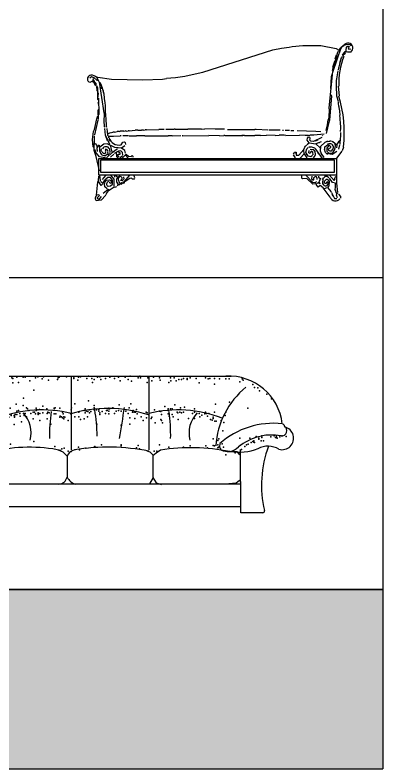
# Model space of a CAD drawing. Header units: millimetres. Extents: x 22852 to 54489, y 38200 to 53043.
# Drawn here: x 52345 to 54489, y 38200 to 42600 of the extents above; entities that cross this region are included whole.
import ezdxf

# ---------------------------------------------------------------- set-up
doc = ezdxf.new("R2010")
doc.units = ezdxf.units.MM
doc.layers.add('www.cad-blocks.net', color=7, linetype='Continuous')

# ---------------------------------------------------------------- blocks, each defined once
blk = doc.blocks.new('A$C0D2616A3')
for p, q in [((673.1, 750.4), (1080.1, 881.7)), ((1080.1, 881.7), (1130.6, 891.6)), ((1130.6, 891.6), (1175.6, 896.2)), ((1175.6, 896.2), (1193.7, 901.3)), ((1193.7, 901.3), (1254.9, 907.4)), ((1254.9, 907.4), (1361, 907.4)), ((1361, 907.4), (1450.6, 889.6)), ((1430.2, 751.5), (1481.4, 898.1)), ((1450.6, 889.6), (1463.1, 882.2)), ((1474, 891), (1463, 875)), ((1483.1, 892.7), (1474, 891)), ((1479.4, 889.1), (1474, 891)), ((1477.7, 892.8), (1479.4, 889.1)), ((1481.4, 898.1), (1490.5, 906.9)), ((1483.1, 896.3), (1481.4, 898.1)), ((1494.1, 905.1), (1483.1, 896.3)), ((1503.1, 910.3), (1490.5, 906.9)), ((1497.7, 908.6), (1512.2, 913.7)), ((1530.1, 911.6), (1503.1, 910.3)), ((1506, 865.3), (1510.1, 895.8)), ((1510.1, 895.8), (1515.6, 902.9)), ((1515.6, 902.9), (1522.8, 902.8)), ((1526.3, 897.3), (1520.8, 892)), ((1520.8, 892), (1524.3, 884.8)), ((1522.8, 902.8), (1526.3, 897.3)), ((1524.3, 884.8), (1535.1, 886.4)), ((1537.2, 904.3), (1530.1, 911.6)), ((1428.6, 760.5), (1459.2, 867.9)), ((1444.2, 828.6), (1451.8, 851.9)), ((1449.4, 817.7), (1460.6, 844.5)), ((1455.5, 859), (1463, 875)), ((1470.7, 803), (1482.1, 836.9)), ((1482, 833.3), (1487.6, 844)), ((1487.7, 849.4), (1502.5, 870.7)), ((1493, 843.9), (1487.7, 849.4)), ((1491.3, 851.2), (1504.1, 861.7)), ((1502.5, 870.7), (1507.9, 872.5)), ((1507.9, 872.5), (1516.8, 868.7)), ((1516.8, 868.7), (1534.8, 870.2)), ((1430.7, 780.3), (1442.1, 814.3)), ((1466.7, 781.5), (1480.1, 828)), ((1408.6, 543.3), (1430.3, 755.1)), ((1454.7, 711.5), (1460.9, 758.2)), ((1462.9, 765.3), (1464.8, 776.1)), ((1464.8, 776.1), (1466.7, 781.5)), ((23.5, 723.9), (14.4, 716.9)), ((39.6, 718.3), (23.5, 723.9)), ((33.9, 704), (35.9, 714.7)), ((57.3, 701.8), (39.6, 718.3)), ((67.9, 694.4), (55.8, 719.8)), ((57.6, 719.7), (61.2, 721.5)), ((61.2, 721.5), (140.1, 709.3)), ((140.1, 709.3), (323.5, 706.1)), ((323.5, 706.1), (438.7, 709.5)), ((438.7, 709.5), (460.3, 714.5)), ((1419.6, 656.4), (1422.6, 726.5)), ((1422.2, 704.9), (1427.7, 710.2)), ((1422.6, 726.5), (1428.3, 742.6)), ((1452.8, 702.6), (1454.7, 711.5)), ((8.6, 695.4), (15.8, 693.5)), ((15.8, 693.5), (28.5, 698.7)), ((30.3, 700.4), (33.9, 704)), ((37.3, 691.3), (30.3, 700.4)), ((41, 698.4), (35.7, 703.9)), ((44.5, 691.2), (37.3, 691.3)), ((40.8, 684.1), (41, 698.4)), ((47.8, 675), (40.8, 684.1)), ((53.3, 680.2), (44.5, 691.2)), ((47.8, 671.4), (53.3, 680.2)), ((53.1, 667.7), (54.5, 644.3)), ((60.2, 660.3), (55, 671.2)), ((62.7, 703.5), (57.3, 701.8)), ((60.8, 592), (60.2, 660.3)), ((97.2, 514), (69.7, 692.6)), ((69.7, 692.6), (73.3, 692.5)), ((73.3, 692.5), (92.2, 641.8)), ((81.6, 651), (78.2, 663.6)), ((83.7, 670.7), (78.5, 681.6)), ((97.3, 621.9), (85.4, 663.5)), ((1451.8, 645), (1452.3, 673.8)), ((1452.3, 673.8), (1452.4, 679.2)), ((1452.4, 679.2), (1452.8, 702.6)), ((1469.2, 612.4), (1463, 670)), ((54.5, 644.3), (63.3, 636.9)), ((60.8, 595.6), (65, 626.1)), ((63.2, 629.7), (61.4, 628)), ((65, 626.1), (63.2, 629.7)), ((95.5, 627.4), (93.9, 636.4)), ((101.9, 580.5), (97.3, 621.9)), ((1423.1, 652.7), (1419.6, 656.4)), ((1424.2, 611.4), (1420.7, 618.6)), ((1453.4, 636), (1451.8, 645)), ((1453.2, 623.4), (1453.4, 636)), ((1454.9, 618), (1453.2, 623.4)), ((1454.8, 610.8), (1454.9, 618)), ((66.1, 586.5), (60.8, 592)), ((62.2, 570.4), (65.9, 575.7)), ((68.2, 505.6), (66.3, 599.1)), ((103.6, 575.1), (101.9, 580.5)), ((103.5, 567.9), (103.6, 575.1)), ((1412.8, 473.1), (1424.2, 611.4)), ((1463.2, 580.1), (1454.8, 610.8)), ((1464.7, 563.9), (1463.2, 578.3)), ((67.5, 564.9), (62.2, 570.4)), ((63.2, 527.2), (66.9, 532.6)), ((105.2, 560.7), (103.5, 567.9)), ((104.8, 537.3), (105.2, 560.7)), ((106.4, 530.1), (104.8, 537.3)), ((106.2, 515.7), (106.4, 530.1)), ((1408.4, 532.5), (1407.7, 491.2)), ((1408.5, 537.9), (1408.4, 532.5)), ((1408.5, 537.9), (1408.6, 543.3)), ((1468.1, 549.5), (1464.7, 563.9)), ((1468, 544.1), (1466.4, 554.9)), ((1471.3, 526), (1468, 544.1)), ((55.2, 478.8), (60.9, 496.7)), ((64.1, 475.1), (63.2, 527.2)), ((64.6, 502), (68.2, 505.6)), ((98.9, 508.6), (97.2, 514)), ((98.1, 467.3), (98.8, 503.2)), ((98.8, 503.2), (98.9, 508.6)), ((107.9, 508.5), (106.2, 515.7)), ((107.6, 494.1), (107.9, 508.5)), ((109.2, 481.5), (107.6, 494.1)), ((1411.2, 487.5), (1405.8, 482.2)), ((1407.7, 491.2), (1411.2, 487.5)), ((1471.1, 518.8), (1471.3, 526)), ((1472.7, 504.4), (1471.1, 518.8)), ((1472.5, 493.6), (1472.7, 504.4)), ((1474.2, 486.4), (1472.5, 493.6)), ((1473.9, 468.4), (1474.2, 486.4)), ((41.5, 416.1), (55.2, 478.8)), ((42.8, 385.5), (62.3, 471.5)), ((99.3, 433.1), (98.1, 467.3)), ((112, 434.7), (109.2, 481.5)), ((1393.4, 392.5), (1410.9, 467.7)), ((1397.8, 435.6), (1399.6, 441)), ((1399.6, 441), (1401.8, 458.9)), ((1401.8, 458.9), (1403.8, 475)), ((1405.8, 482.2), (1403.7, 469.7)), ((1410.9, 467.7), (1412.8, 473.1)), ((1475.5, 461.2), (1473.9, 468.4)), ((1475.3, 450.4), (1475.5, 461.2)), ((1476.9, 434.2), (1475.3, 450.4)), ((29.7, 358.8), (35.9, 405.4)), ((35.9, 405.4), (41.5, 416.1)), ((101.1, 427.7), (99.3, 433.1)), ((105.7, 382.6), (101, 422.3)), ((113.6, 427.4), (112, 434.7)), ((113.5, 422), (118.2, 382.4)), ((118.4, 391.4), (134.7, 398.3)), ((123.9, 394.9), (147.4, 401.7)), ((158.1, 401.5), (147.4, 401.7)), ((158.1, 401.5), (174.4, 404.8)), ((185.2, 404.6), (174.4, 404.8)), ((185.2, 404.6), (190.6, 406.3)), ((212.2, 405.9), (190.6, 406.3)), ((212.2, 405.9), (219.4, 407.6)), ((226.6, 407.5), (219.4, 407.6)), ((226.6, 407.5), (237.4, 409.1)), ((242.8, 409), (237.4, 409.1)), ((242.8, 409), (278.8, 412)), ((293.2, 411.7), (278.8, 412)), ((293.2, 411.7), (314.8, 413.1)), ((327.4, 412.9), (314.8, 413.1)), ((327.4, 412.9), (336.4, 414.6)), ((343.6, 414.4), (336.4, 414.6)), ((343.6, 414.4), (417.4, 416.7)), ((429.9, 416.5), (417.4, 416.7)), ((447.9, 416.2), (429.9, 416.5)), ((456.9, 417.8), (505.5, 418.8)), ((510.9, 418.7), (505.5, 418.8)), ((510.9, 418.7), (584.6, 419.2)), ((591.8, 419.1), (584.6, 419.2)), ((665.5, 417.8), (591.8, 419.1)), ((665.5, 417.8), (685.3, 419.3)), ((744.7, 418.2), (685.3, 419.3)), ((759.1, 418), (744.7, 418.2)), ((771.6, 417.7), (759.1, 418)), ((798.6, 417.3), (771.6, 417.7)), ((816.6, 417), (976.6, 416)), ((983.8, 415.8), (976.6, 416)), ((1052.1, 412.9), (983.8, 415.8)), ((1124, 411.6), (1057.5, 412.8)), ((1143.7, 409.5), (1138.3, 409.6)), ((1177.9, 410.7), (1152.8, 411.1)), ((1203.1, 408.4), (1185.1, 408.7)), ((1332.5, 404.4), (1222.8, 408.1)), ((1361.2, 402.1), (1332.5, 404.4)), ((1391.9, 410.5), (1397.8, 435.6)), ((1476.3, 403.7), (1476.7, 423.4)), ((1476.7, 423.4), (1476.9, 434.2)), ((1477.9, 392.8), (1478, 398.2)), ((34.4, 315.5), (29.7, 358.8)), ((39.4, 293.9), (40.9, 380.2)), ((117.7, 350), (105.7, 382.6)), ((131.7, 328.2), (107.4, 379)), ((118.2, 382.4), (123.5, 376.9)), ((123.5, 376.9), (123.4, 367.9)), ((125.3, 376.9), (152.3, 378.2)), ((135.6, 347.9), (126.9, 360.7)), ((152.3, 378.2), (190.1, 379.3)), ((197.3, 379.2), (190.1, 379.3)), ((238.7, 378.5), (206.3, 379.1)), ((244.1, 378.4), (285.4, 379.5)), ((305.2, 379.1), (285.4, 379.5)), ((310.6, 379), (305.2, 379.1)), ((319.6, 378.9), (310.6, 379)), ((325, 378.8), (319.6, 378.9)), ((334, 378.6), (325, 378.8)), ((334, 378.6), (470.7, 379.8)), ((494, 379.4), (470.7, 379.8)), ((494, 379.4), (544.4, 380.4)), ((557, 380.1), (551.6, 380.2)), ((557, 380.1), (708.1, 381.1)), ((769.2, 380), (708.1, 381.1)), ((769.2, 380), (794.4, 381.4)), ((801.6, 381.3), (794.4, 381.4)), ((801.6, 381.3), (905.9, 381.2)), ((916.7, 381.1), (900.5, 381.3)), ((916.7, 381.1), (976, 381.8)), ((1008.4, 381.2), (976, 381.8)), ((1008.4, 381.2), (1044.4, 382.4)), ((1094.7, 381.5), (1044.4, 382.4)), ((1094.7, 381.5), (1118.1, 382.9)), ((1141.5, 382.5), (1118.1, 382.9)), ((1146.9, 382.4), (1141.5, 382.5)), ((1157.6, 382.2), (1146.9, 382.4)), ((1157.6, 382.2), (1236.8, 382.7)), ((1269.1, 382.1), (1236.8, 382.7)), ((1281.7, 381.9), (1269.1, 382.1)), ((1281.4, 365.7), (1279.4, 353.1)), ((1279.4, 353.1), (1291.8, 338.5)), ((1287, 372.8), (1281.4, 365.7)), ((1288.9, 381.7), (1281.7, 381.9)), ((1288.9, 381.7), (1296.1, 383.4)), ((1302.7, 349.1), (1293.9, 356.5)), ((1319.5, 383), (1296.1, 383.4)), ((1366, 369.6), (1318.9, 347.1)), ((1380.8, 389.1), (1319.5, 383)), ((1329.7, 350.5), (1346, 355.6)), ((1371.5, 376.7), (1369.8, 382.1)), ((1473.2, 330), (1475.7, 365.9)), ((1475.7, 365.9), (1477.6, 373.1)), ((1477.6, 373.1), (1477.8, 387.4)), ((1477.8, 387.4), (1477.9, 392.8)), ((39.7, 310), (34.4, 315.5)), ((41.8, 331.6), (45.5, 335.1)), ((45.5, 335.1), (54.3, 322.4)), ((54.3, 322.4), (55.9, 315.2)), ((57.6, 309.7), (70.5, 327.5)), ((59.1, 288.1), (57.6, 309.7)), ((68.6, 322.1), (70.3, 313.1)), ((70.3, 313.1), (69.8, 287.9)), ((95.8, 330.6), (72.1, 313.1)), ((115.6, 332.1), (95.8, 330.6)), ((160.2, 311.5), (115.6, 332.1)), ((145.3, 286.6), (135.2, 324.6)), ((197.9, 307.3), (160.2, 311.5)), ((196.4, 327.1), (205.7, 343.1)), ((197.9, 309.1), (217.9, 323.1)), ((205.7, 343.1), (216.5, 344.7)), ((216.5, 344.7), (220, 341.1)), ((220, 341.1), (221.6, 328.4)), ((1262.3, 299.5), (1266.1, 308.4)), ((1266.1, 308.4), (1267.9, 313.8)), ((1267.9, 313.8), (1271.6, 319.1)), ((1271.6, 319.1), (1288.1, 335)), ((1278.5, 302.8), (1287.7, 311.6)), ((1291.8, 338.5), (1282.6, 331.5)), ((1296.7, 313.3), (1291.3, 313.4)), ((1293.6, 338.5), (1331.2, 332.5)), ((1296.7, 313.3), (1302.1, 315)), ((1325.4, 307.4), (1302.1, 315)), ((1318.9, 347.1), (1302.7, 349.1)), ((1331.2, 332.5), (1356, 308.6)), ((1333, 334.2), (1363.8, 346.3)), ((1342.1, 337.7), (1352.9, 341.1)), ((1359.3, 290.6), (1361.6, 319.3)), ((1383.5, 340.5), (1361.6, 319.3)), ((1399.8, 347.4), (1383.5, 340.5)), ((1384.5, 295.6), (1384.9, 315.3)), ((1384.9, 315.3), (1408.6, 334.7)), ((1390.8, 344), (1407, 347.3)), ((1404.7, 320.4), (1395.5, 308)), ((1399.6, 333.1), (1406.8, 334.7)), ((1412, 322.1), (1404.7, 320.4)), ((1406.2, 304.2), (1419, 311.1)), ((1407, 347.3), (1412.4, 349)), ((1419, 314.7), (1412, 322.1)), ((1419.6, 348.9), (1412.4, 349)), ((1419, 311.1), (1419, 314.7)), ((1426.8, 347), (1419.6, 348.9)), ((1426.8, 347), (1430.4, 346.9)), ((1430.4, 346.9), (1453.4, 326.7)), ((1432.9, 283.9), (1444.1, 308.9)), ((1444.1, 308.9), (1446.1, 323.3)), ((1444.4, 328.7), (1448.1, 334)), ((1446.1, 323.3), (1444.4, 328.7)), ((1453.4, 326.7), (1471.8, 351.6)), ((1454.9, 308.7), (1455.2, 324.9)), ((1458.9, 332), (1466.4, 348.1)), ((1465.5, 301.3), (1471.4, 326.4)), ((1487, 293.8), (1494.6, 315.2)), ((51.4, 259.5), (39.4, 293.9)), ((71.1, 257.3), (42.9, 290.2)), ((50.1, 288.3), (43.1, 299.2)), ((46.4, 284.7), (48.3, 291.9)), ((80.8, 296.7), (84.5, 305.7)), ((82.4, 287.7), (80.8, 296.7)), ((104.2, 299.9), (107.7, 292.7)), ((107.2, 265.7), (116.4, 274.5)), ((112.4, 253), (143.5, 281.3)), ((119.9, 269.1), (114.5, 271)), ((129, 277.9), (119.9, 269.1)), ((129.4, 303.1), (130.9, 281.5)), ((154.1, 272.1), (134, 254.4)), ((143.5, 281.3), (176.3, 305.9)), ((177.7, 287.9), (155.9, 275.6)), ((166.9, 284.4), (170, 259.2)), ((177.3, 264.5), (179.3, 271.6)), ((186.2, 255.3), (177.3, 264.5)), ((192, 278.6), (177.7, 287.9)), ((179.3, 271.6), (191.8, 271.4)), ((195.8, 291.1), (181.4, 289.6)), ((191.8, 271.4), (192, 278.6)), ((204.6, 282), (195.8, 291.1)), ((217.4, 294.4), (197.9, 307.3)), ((202.2, 249.7), (226, 272.6)), ((206.1, 265.8), (204.6, 282)), ((222.5, 278.1), (217.4, 294.4)), ((238.2, 249), (222.3, 265.5)), ((226, 272.6), (240.2, 261.6)), ((254.6, 259.5), (261.9, 264.8)), ((261.9, 264.8), (265.4, 261.1)), ((1198.8, 268.2), (1211.1, 250)), ((1200.7, 271.8), (1204.4, 278.9)), ((1204.4, 278.9), (1208.1, 284.3)), ((1208.1, 284.3), (1217.1, 284.1)), ((1217.1, 284.1), (1216.8, 266.1)), ((1216.8, 266.1), (1232.9, 265.8)), ((1218.6, 266.1), (1217, 278.7)), ((1232.9, 265.8), (1262.3, 299.5)), ((1239.9, 249.5), (1263.7, 274.3)), ((1263.7, 276.1), (1262.2, 295.9)), ((1263.7, 274.3), (1279.4, 250.6)), ((1272.8, 284.9), (1278.5, 302.8)), ((1279.7, 268.6), (1272.8, 284.9)), ((1286.8, 261.3), (1274.5, 279.5)), ((1290.8, 281), (1292.8, 293.6)), ((1294.3, 277.4), (1290.8, 281)), ((1297.8, 275.5), (1294.3, 277.4)), ((1301.6, 286.2), (1297.8, 275.5)), ((1319.8, 298.5), (1298.3, 298.9)), ((1308.9, 289.7), (1301.6, 286.2)), ((1312, 264.5), (1302.9, 257.4)), ((1314.2, 284.2), (1308.9, 289.7)), ((1315.7, 268), (1314.2, 284.2)), ((1328.6, 287.5), (1319.8, 298.5)), ((1330.7, 301.9), (1325.4, 307.4)), ((1326.4, 260.6), (1330.1, 271.3)), ((1330.1, 271.3), (1328.6, 287.5)), ((1371.1, 247.2), (1330.7, 301.9)), ((1350, 272.8), (1337.7, 292.8)), ((1367.8, 265.3), (1359.3, 290.6)), ((1380.2, 252.5), (1362.6, 278)), ((1387.9, 281.1), (1382.8, 301)), ((1400.3, 270.1), (1387.9, 281.1)), ((1427.2, 269.6), (1393.2, 275.6)), ((1395.5, 308), (1395.2, 290)), ((1395.2, 290), (1407.6, 279)), ((1407.9, 293.4), (1406.2, 304.2)), ((1407.6, 279), (1427.4, 278.6)), ((1415, 289.6), (1407.9, 293.4)), ((1420.4, 289.5), (1415, 289.6)), ((1427.7, 294.8), (1420.4, 289.5)), ((1425.8, 293), (1431.4, 305.5)), ((1454.5, 287.1), (1427.2, 269.6)), ((1427.4, 278.6), (1432.9, 283.9)), ((1429.6, 300.2), (1427.7, 294.8)), ((1438.4, 291), (1442.2, 301.7)), ((1453.8, 249.4), (1485.1, 290.2)), ((69.7, 174.6), (51.4, 259.5)), ((67.3, 247.8), (1452.3, 247.8)), ((67.3, 149.6), (67.3, 247.8)), ((110.5, 249.5), (71.1, 257.3)), ((78.4, 239.6), (1438.7, 239.6)), ((78.4, 165.9), (78.4, 239.6)), ((170, 259.2), (177.1, 250.1)), ((189.7, 253.5), (204.3, 262.2)), ((240.2, 261.6), (254.6, 259.5)), ((265.4, 261.1), (265.3, 254)), ((1302.9, 257.4), (1286.8, 261.3)), ((1317.2, 251.8), (1326.4, 260.6)), ((1438.7, 239.6), (1438.7, 165.9)), ((1452.3, 247.8), (1452.3, 149.6)), ((65.1, 119), (67.3, 144.1)), ((1452.3, 149.6), (67.3, 149.6)), ((74.4, 136.8), (71, 149.4)), ((75.8, 115.2), (74.4, 136.8)), ((1438.7, 165.9), (78.4, 165.9)), ((88.6, 124), (106.9, 147)), ((119.3, 136), (108.4, 127.2)), ((135.5, 135.7), (119.3, 136)), ((146.1, 121.2), (135.5, 135.7)), ((156.9, 126.4), (137.6, 150.1)), ((160.7, 137.1), (159.1, 146.1)), ((173.4, 140.5), (166.3, 149.6)), ((196.7, 140.1), (186, 143.8)), ((202, 134.6), (196.7, 140.1)), ((201.9, 127.4), (202, 134.6)), ((211.1, 139.8), (212.7, 127.2)), ((214.2, 111), (247.3, 150)), ((275.7, 133.3), (272.4, 145.9)), ((1250.4, 132.5), (1250.7, 150.4)), ((1253.9, 128.8), (1250.4, 132.5)), ((1314.7, 106.2), (1272.3, 151.9)), ((1308.1, 144), (1306.1, 127.9)), ((1320.4, 122.2), (1320.6, 136.6)), ((1340.2, 123.7), (1338.5, 134.5)), ((1347.7, 143.3), (1347.6, 138)), ((1347.6, 138), (1352.9, 130.7)), ((1352.6, 114.5), (1360.1, 134.1)), ((1369, 125), (1385.4, 142.7)), ((1372.7, 133.9), (1370.3, 98)), ((1398, 142.5), (1381.8, 141)), ((1406.9, 135.1), (1398, 142.5)), ((1409, 151.3), (1439, 118.4)), ((1439, 118.4), (1444.7, 136.3)), ((1444.7, 136.3), (1448.4, 143.4)), ((1454.9, 103.7), (1453.9, 150.5)), ((52.8, 32.9), (61.3, 110.1)), ((61.3, 110.1), (65.1, 119)), ((80.8, 89.9), (65, 111.8)), ((86.4, 104.2), (77.6, 111.6)), ((86.3, 95.2), (80.8, 89.9)), ((99.3, 120.2), (86.3, 95.2)), ((99.3, 120.2), (108.4, 127.2)), ((100.7, 98.6), (102.6, 103.9)), ((102.2, 82.4), (100.7, 98.6)), ((102.6, 103.9), (104.5, 111.1)), ((104.5, 111.1), (111.9, 120)), ((111.9, 120), (128.1, 123.3)), ((128.1, 123.3), (137, 117.7)), ((134.7, 87.2), (145.6, 97.8)), ((145.6, 97.8), (146.1, 121.2)), ((156.2, 85), (156.9, 126.4)), ((181.5, 93.6), (174.2, 86.5)), ((188.7, 93.4), (181.5, 93.6)), ((246.9, 130.2), (192.4, 95.2)), ((192.8, 118.6), (201.9, 127.4)), ((203.5, 116.6), (192.8, 118.6)), ((201.5, 105.8), (194.2, 100.5)), ((210.4, 100.3), (201.5, 105.8)), ((210.8, 123.6), (203.5, 116.6)), ((217.7, 103.7), (207, 107.5)), ((210.6, 109.2), (210.4, 100.3)), ((257.7, 131.8), (246.9, 130.2)), ((263, 126.3), (257.7, 131.8)), ((272, 126.2), (263, 126.3)), ((275.7, 129.7), (272, 126.2)), ((1279.1, 130.2), (1253.9, 128.8)), ((1314.5, 97.2), (1279.1, 130.2)), ((1306.1, 127.9), (1313.2, 122.4)), ((1313.2, 122.4), (1320.4, 122.2)), ((1337.9, 98.6), (1314.5, 97.2)), ((1327.3, 105.9), (1314.7, 106.2)), ((1336.4, 113), (1327.3, 105.9)), ((1344.8, 80.5), (1334.3, 95)), ((1339.8, 102.1), (1347.1, 107.4)), ((1357.5, 89.2), (1344.8, 80.5)), ((1350.7, 110.9), (1346.9, 98.4)), ((1357.7, 96.4), (1350.7, 110.9)), ((1375.3, 76.3), (1357.5, 89.2)), ((1381.2, 105), (1381.3, 114)), ((1384.7, 101.3), (1381.2, 105)), ((1381.3, 114), (1394.2, 126.4)), ((1390.1, 101.2), (1384.7, 101.3)), ((1397.5, 110.1), (1390.1, 101.2)), ((1394.2, 126.4), (1397.7, 126.3)), ((1404.6, 106.4), (1397.5, 110.1)), ((1406.6, 117.1), (1397.7, 126.3)), ((1407.9, 88.3), (1398.7, 77.7)), ((1403.1, 122.6), (1410.1, 113.5)), ((1410.1, 113.5), (1407.9, 88.3)), ((1428, 106), (1410.4, 131.5)), ((1445.9, 102.1), (1428, 106)), ((1440.8, 120.1), (1444.6, 129.1)), ((1445.6, 85.9), (1445.9, 102.1)), ((1459.3, 47.9), (1454.9, 103.7)), ((92.6, 44.8), (121.7, 67.6)), ((114.6, 69.6), (102.2, 82.4)), ((108.6, 37.3), (112.4, 46.2)), ((112.4, 46.2), (127, 62.2)), ((120.3, 85.6), (134.7, 87.2)), ((121.7, 67.6), (125.3, 64)), ((127, 62.2), (156.2, 81.4)), ((156.2, 81.4), (159.7, 79.6)), ((159.7, 79.6), (172.4, 82.9)), ((1415.7, 21.7), (1375.3, 76.3)), ((1382.4, 72.6), (1396.9, 77.8)), ((1398.7, 77.7), (1419.9, 54)), ((1423.4, 48.5), (1416.4, 59.4)), ((1423.4, 48.5), (1440.7, 14)), ((1445.3, 66.1), (1445.4, 76.9)), ((1452.1, 44.4), (1445.3, 66.1)), ((1445.4, 76.9), (1445.6, 85.9)), ((1455.6, 40.8), (1450.3, 48)), ((81.1, 3.6), (50.4, 0.5)), ((67.2, 34.4), (54.6, 32.8)), ((59.6, 13), (59.7, 18.4)), ((70.3, 3.8), (59.6, 13)), ((59.7, 18.4), (70.7, 30.8)), ((70.7, 30.8), (67.2, 34.4)), ((68.5, 7.4), (83.2, 25.2)), ((106.8, 33.7), (81.1, 3.6)), ((1431.9, 25), (1426.8, 37.7)), ((1440.7, 14), (1453.3, 13.8)), ((1453.8, 39), (1450.1, 35.5)), ((1450.1, 35.5), (1455.2, 19.2)), ((1459.2, 42.5), (1455.6, 40.8)), ((1462.8, 38.8), (1475.1, 26)), ((1475.1, 26), (1474.9, 15.2))]:
    blk.add_line(p, q)
for centre, radius, start, end in [((1519, 892), 28.8, 305.8699, 146.9946), ((1914.6, 681.9), 449.5, 158.9779, 181.5094), ((379, 1827.3), 1114.8, 274.1777, 285.275), ((21.5, 711.4), 21.6, 93.3987, 231.125), ((24.8, 693.3), 39.6, 40.4237, 96.4314), ((746.1, 396.6), 751.6, 353.7932, 16.6146), ((183, 384.9), 59.3, 195.8584, 283.0362), ((1292.2, 363.7), 7.19, 283.0362, 119.9638), ((107.7, 292.7), 23.4, 25.5651, 150.6992), ((1413.6, 311.2), 21.6, 342.3008, 106.1027), ((100.5, 292.8), 28.8, 189.008, 283.9314), ((96.8, 287.5), 10.8, 179, 25.5651), ((107.6, 287.3), 12.6, 319.1944, 104.9454), ((196.4, 118.5), 27, 124.5377, 234.3048), ((210.9, 125.4), 30.6, 136.1211, 249.56), ((1329.5, 132.9), 8.99, 10.3099, 157.1986), ((125.9, 98.1), 14.4, 103.0362, 245.8014), ((135.1, 110.6), 7.19, 170.8699, 74.9638), ((1388.4, 103.1), 16.2, 195.6992, 11.5288), ((63.3, 14.7), 18, 119.9638, 227.8141), ((1446.5, 31.9), 32.4, 198.44, 322.7462)]:
    blk.add_arc(centre, radius, start, end)
blk = doc.blocks.new('A$C0DBF3047')
at = {"linetype": 'Continuous'}
for p, q in [((365, 797.9), (394.8, 797.9)), ((844.8, 797.9), (1294.8, 797.9)), ((844.8, 367.9), (844.8, 797.9)), ((1294.8, 797.9), (1294.8, 367.9)), ((51.9, 500.3), (53.9, 509.9)), ((53.9, 509.9), (62, 519.6)), ((2085.7, 509.9), (2077.6, 519.6)), ((2087.8, 500.3), (2085.7, 509.9)), ((309.9, 393.4), (309.9, 397)), ((430.1, 404.9), (432, 385.5)), ((1709.6, 404.9), (1707.6, 385.5)), ((1829.8, 393.4), (1829.8, 397)), ((308.8, 0), (309.8, 370)), ((308.8, 0), (309.8, 354.2)), ((330.1, 357.4), (316, 338.9)), ((428, 375.8), (423.9, 368.6)), ((432, 385.5), (428, 375.8)), ((767.5, 367.9), (793.6, 356.1)), ((793.6, 356.1), (819.3, 329.7)), ((1283.9, 361.9), (1300.6, 356.1)), ((1300.6, 356.1), (1318, 338.7)), ((1338.3, 349.2), (1364.4, 366.6)), ((1707.6, 385.5), (1711.7, 375.8)), ((1711.7, 375.8), (1715.7, 368.6)), ((1809.5, 357.4), (1823.6, 338.9)), ((1830.9, 0), (1829.9, 370)), ((1830.9, 0), (1829.9, 354.2)), ((1318, 335.3), (1338.3, 349.2)), ((1318.9, 335.9), (1318.9, 203)), ((1320.9, 206.6), (1299.8, 168.5)), ((1318, 206.6), (1338.3, 175.3)), ((1825, 189.4), (1804.1, 172.5)), ((335.6, 172.5), (378.2, 169.6)), ((346.1, 170.5), (388.8, 167.7)), ((1765.3, 167.9), (386, 167.9)), ((1338.3, 175.3), (1370.2, 164.9)), ((1804.1, 172.5), (1761.4, 169.6)), ((180.4, 0.4), (308.8, 0)), ((1959.3, 0.4), (1830.9, 0))]:
    blk.add_line(p, q, dxfattribs=at)
at = {"linetype": 'ByBlock'}
for p, q in [((159.5, 456.6), (159.5, 452.3)), ((1980.1, 456.6), (1980.1, 452.3)), ((387.3, 357.9), (330.1, 357.4)), ((1752.3, 357.9), (1809.5, 357.4)), ((819.3, 329.7), (819.3, 207.2)), ((309.2, 168.5), (1830.4, 168.5)), ((1830.8, 34.3), (308.8, 34.3))]:
    blk.add_line(p, q, dxfattribs=at)
at = {"linetype": 'Continuous'}
blk.add_lwpolyline([(365, 797.9), (1774.7, 797.9)], dxfattribs=at)
at = {"linetype": 'ByBlock'}
for centre, radius, start, end in [((379.9, 482.1), 316.1, 87.2935, 173.1931), ((1759.8, 482.1), 316.1, 6.8069, 92.7065), ((-30.3, 358.1), 485.7, 3.8483, 50.5695), ((2170, 358.1), 485.7, 129.4305, 176.1517), ((674.7, -114.8), 715.4, 76.3538, 111.1001), ((442, 465.7), 167.9, 345.4564, 44.2304), ((1636.8, 458.6), 920.1, 171.6541, 181.6051), ((1056.3, -152.4), 761.3, 71.8845, 106.9594), ((240.4, 456.3), 753.6, 359.2875, 11.1137), ((-5038.4, 1475.8), 6251.3, 350.39618, 352.09093), ((1464.9, -114.8), 715.4, 68.8999, 103.6462), ((502.8, 458.6), 920.1, 358.3949, 8.3459), ((1697.7, 465.7), 167.9, 135.7696, 194.5436), ((66.7, 435.2), 66.7, 102.8464, 286.5687), ((69.8, 479.6), 30.5, 123.5504, 275.3523), ((117.7, 48.6), 473.8, 48.7568, 96.26), ((2021.9, 48.6), 473.8, 83.74, 131.2432), ((2073, 435.2), 66.7, 253.4313, 77.1536), ((2069.9, 479.6), 30.5, 264.6477, 56.4496), ((126.6, 146.8), 307.2, 50.5901, 100.1298), ((2013, 146.8), 307.2, 79.8702, 129.4099), ((149.4, 264.8), 124.1, 61.972, 120.8889), ((-467.2, 160.3), 654.7, 346.9614, 20.4332), ((316.9, 658.9), 304.7, 249.0126, 280.0558), ((382.8, 442.1), 84.3, 223.4615, 299.1748), ((600, -522.1), 904.8, 78.1941, 103.5312), ((872.5, 310.3), 56.7, 93.593, 161.0307), ((1056.4, -824.5), 1208, 78.5804, 99.2181), ((1539.6, -801.9), 1181.5, 78.8968, 98.5277), ((1756.8, 442.1), 84.3, 240.8252, 316.5385), ((1822.8, 658.9), 304.7, 259.9442, 290.9874), ((1990.2, 264.8), 124.1, 59.1111, 118.028), ((2606.8, 160.3), 654.7, 159.5668, 193.0386), ((765.8, 221.9), 55.4, 275.9072, 344.6569), ((899.8, 253.7), 93, 209.9827, 249.1812), ((180.4, 10.4), 10, 166.9614, 269.8382), ((1959.3, 10.4), 10, 270.1618, 13.0386)]:
    blk.add_arc(centre, radius, start, end, dxfattribs=at)
for p in [(648, 794.2), (680.9, 794.2), (815.8, 794.2), (898, 794.2), (944.1, 797.5), (1009.9, 794.2), (1187.5, 797.5), (1243.4, 797.5), (243.3, 761.3), (259.8, 777.8), (302.5, 790.9), (315.7, 784.3), (342, 784.3), (361.8, 787.6), (374.9, 771.2), (421, 790.9), (430.8, 751.5), (496.6, 787.6), (503.2, 784.3), (503.2, 758.1), (526.3, 790.9), (536.1, 761.3), (562.4, 790.9), (575.6, 790.9), (601.9, 771.2), (634.8, 787.6), (674.3, 781.1), (710.5, 774.5), (763.1, 777.8), (766.4, 787.6), (773, 790.9), (858.5, 787.6), (858.5, 784.3), (881.6, 774.5), (884.9, 790.9), (934.2, 784.3), (963.8, 784.3), (967.1, 761.3), (977, 777.8), (996.7, 790.9), (1016.4, 777.8), (1042.8, 784.3), (1069.1, 790.9), (1095.4, 784.3), (1118.4, 790.9), (1128.3, 771.2), (1157.9, 790.9), (1157.9, 790.9), (1174.4, 777.8), (1194.1, 767.9), (1233.6, 787.6), (1246.7, 787.6), (1286.2, 761.3), (1289.5, 787.6), (1312.5, 771.2), (1322.4, 790.9), (1358.6, 787.6), (1361.9, 774.5), (1411.2, 761.3), (1421.1, 787.6), (1424.4, 771.2), (1444.1, 787.6), (1454, 771.2), (1470.5, 777.8), (1486.9, 777.8), (1496.8, 784.3), (1519.8, 784.3), (1519.8, 777.8), (1536.2, 787.6), (1572.4, 784.3), (1588.9, 758.1), (1625.1, 787.6), (1641.5, 781.1), (1651.4, 784.3), (1677.7, 784.3), (1677.7, 751.5), (1707.3, 781.1), (1743.5, 781.1), (1763.3, 781.1), (1825.8, 764.6), (1838.9, 781.1), (1845.5, 774.5), (1901.4, 748.2), (220.3, 735), (292.7, 721.9), (309.1, 721.9), (342, 744.9), (625, 715.3), (1911.3, 731.8), (1931, 728.5), (1940.9, 712), (157.8, 685.8), (184.1, 698.9), (335.4, 702.2), (565.7, 669.3), (1983.7, 692.3), (2010, 666), (345.3, 639.8), (368.3, 646.3), (378.2, 626.6), (417.7, 629.9), (523, 633.2), (562.4, 626.6), (677.6, 623.3), (865.1, 636.5), (944.1, 652.9), (977, 626.6), (1121.7, 629.9), (1190.8, 636.5), (1388.2, 620), (1447.4, 629.9), (1503.3, 616.8), (1684.3, 633.2), (1766.5, 646.3), (394.7, 593.8), (404.5, 593.8), (437.4, 580.6), (460.5, 603.6), (460.5, 587.2), (486.8, 610.2), (516.4, 574), (526.3, 593.8), (526.3, 574), (536.1, 597), (542.7, 580.6), (572.3, 580.6), (575.6, 580.6), (582.2, 613.5), (588.8, 606.9), (595.3, 597), (608.5, 580.6), (621.7, 587.2), (628.2, 587.2), (634.8, 577.3), (638.1, 610.2), (638.1, 597), (641.4, 600.3), (648, 600.3), (651.3, 583.9), (651.3, 577.3), (651.3, 574), (657.8, 603.6), (661.1, 580.6), (677.6, 583.9), (700.6, 606.9), (703.9, 580.6), (707.2, 587.2), (713.8, 583.9), (743.4, 610.2), (743.4, 606.9), (743.4, 577.3), (750, 613.5), (753.3, 577.3), (776.3, 610.2), (792.7, 587.2), (796, 577.3), (842.1, 600.3), (845.4, 613.5), (888.1, 587.2), (917.8, 597), (924.3, 606.9), (924.3, 583.9), (930.9, 593.8), (940.8, 590.5), (947.4, 600.3), (950.6, 583.9), (957.2, 590.5), (977, 613.5), (977, 600.3), (990.1, 600.3), (1003.3, 603.6), (1003.3, 593.8), (1009.9, 583.9), (1009.9, 574), (1023, 590.5), (1042.8, 580.6), (1049.3, 597), (1052.6, 597), (1059.2, 606.9), (1062.5, 610.2), (1062.5, 593.8), (1062.5, 577.3), (1065.8, 606.9), (1085.5, 613.5), (1095.4, 580.6), (1105.3, 593.8), (1118.4, 597), (1134.9, 593.8), (1161.2, 593.8), (1174.4, 580.6), (1180.9, 613.5), (1200.7, 587.2), (1204, 597), (1210.6, 587.2), (1217.1, 587.2), (1223.7, 603.6), (1227, 577.3), (1279.6, 587.2), (1286.2, 583.9), (1329, 600.3), (1358.6, 593.8), (1365.2, 590.5), (1368.5, 574), (1407.9, 606.9), (1407.9, 597), (1407.9, 577.3), (1421.1, 606.9), (1431, 606.9), (1431, 574), (1460.6, 587.2), (1463.9, 583.9), (1477, 587.2), (1480.3, 613.5), (1486.9, 583.9), (1496.8, 587.2), (1549.4, 580.6), (1562.6, 606.9), (1562.6, 587.2), (1588.9, 580.6), (1621.8, 577.3), (1625.1, 587.2), (1631.7, 580.6), (1644.8, 580.6), (1677.7, 587.2), (1743.5, 587.2), (1871.8, 610.2), (407.8, 567.5), (437.4, 570.8), (437.4, 534.6), (444, 541.2), (447.3, 554.3), (463.7, 547.7), (467, 570.8), (473.6, 560.9), (480.2, 557.6), (493.4, 570.8), (493.4, 567.5), (509.8, 567.5), (513.1, 564.2), (513.1, 557.6), (546, 564.2), (552.6, 531.3), (569, 567.5), (582.2, 560.9), (621.7, 547.7), (661.1, 537.9), (703.9, 547.7), (776.3, 557.6), (779.6, 564.2), (786.2, 560.9), (792.7, 554.3), (799.3, 560.9), (799.3, 547.7), (805.9, 557.6), (825.6, 537.9), (865.1, 560.9), (888.1, 560.9), (898, 544.5), (917.8, 547.7), (937.5, 560.9), (1184.2, 554.3), (1213.8, 551), (1250, 560.9), (1263.2, 537.9), (1282.9, 554.3), (1309.2, 551), (1312.5, 557.6), (1365.2, 544.5), (1368.5, 537.9), (1414.5, 564.2), (1437.6, 560.9), (1467.2, 544.5), (1526.4, 551), (1562.6, 551), (1592.2, 560.9), (1605.3, 570.8), (1638.2, 564.2), (1654.7, 544.5), (1664.6, 541.2), (1671.1, 557.6), (1671.1, 551), (1681, 534.6), (1687.6, 534.6), (1717.2, 537.9), (1740.2, 567.5), (453.9, 485.3), (467, 518.2), (509.8, 514.9), (723.6, 518.2), (993.4, 518.2), (1134.9, 511.6), (1184.2, 518.2), (1332.3, 524.7), (1375, 524.7), (1733.6, 528), (6.5, 465.6), (36.1, 478.7), (45.9, 468.9), (55.8, 462.3), (55.8, 459), (69, 449.2), (69, 445.9), (134.8, 445.9), (141.3, 455.7), (167.7, 442.6), (174.2, 442.6), (213.7, 442.6), (463.7, 462.3), (1727.1, 478.7), (1921.2, 445.9), (1954.1, 449.2), (2006.7, 442.6), (2026.4, 449.2), (2039.6, 449.2), (2059.3, 442.6), (2072.5, 449.2), (2095.5, 445.9), (92, 436), (101.9, 439.3), (111.7, 436), (161.1, 432.7), (174.2, 439.3), (190.7, 436), (200.6, 436), (203.8, 432.7), (217, 429.5), (220.3, 436), (220.3, 416.3), (223.6, 419.6), (233.5, 416.3), (243.3, 396.6), (256.5, 403.2), (272.9, 413), (427.6, 426.2), (430.8, 416.3), (440.7, 439.3), (440.7, 413), (470.3, 399.9), (490.1, 399.9), (625, 416.3), (1019.7, 396.6), (1134.9, 396.6), (1358.6, 396.6), (1671.1, 432.7), (1697.5, 422.9), (1697.5, 396.6), (1697.5, 396.6), (1704, 432.7), (1723.8, 403.2), (1825.8, 436), (1865.2, 396.6), (1875.1, 399.9), (1885, 436), (1891.6, 409.7), (1901.4, 416.3), (1908, 419.6), (1908, 413), (1911.3, 409.7), (1937.6, 436), (1937.6, 436), (1937.6, 429.5), (1950.8, 419.6), (1954.1, 439.3), (1963.9, 419.6), (2033, 439.3), (2039.6, 439.3), (2042.9, 436), (309.1, 370.3), (312.4, 386.7), (315.7, 370.3), (460.5, 390), (460.5, 367), (746.7, 386.7), (789.4, 373.6), (802.6, 376.9), (825.6, 360.4), (842.1, 357.2), (884.9, 383.5), (891.4, 367), (927.6, 376.9), (980.3, 386.7), (1134.9, 390), (1223.7, 380.2), (1233.6, 393.3), (1240.2, 373.6), (1292.8, 360.4), (1325.7, 360.4), (1342.1, 360.4), (1411.2, 383.5), (1496.8, 383.5), (1536.2, 390), (1628.4, 390), (1638.2, 380.2), (1671.1, 393.3), (1677.7, 390), (1697.5, 380.2), (1700.7, 383.5), (1730.4, 383.5), (1835.6, 370.3), (1855.4, 386.7), (299.3, 350.6), (378.2, 344), (447.3, 340.7), (1743.5, 337.4), (1799.4, 350.6)]:
    blk.add_point(p, dxfattribs=at)
blk = doc.blocks.new('FORMAT')
at = {"true_color": 0x546d8e}
h = blk.add_hatch(color=155, dxfattribs=at)
h.set_gradient(color1=(68, 68, 68), color2=(84, 109, 142), tint=1)
h.paths.add_polyline_path([(54489.3, 38200.1), (54489.3, 39248), (26581.4, 39248), (26581.4, 38200.1)])
h.paths.add_polyline_path([(39864.7, 38534.4), (54102.2, 38534.4), (54102.2, 38995.1), (39864.7, 38995.1)], flags=24)
at = {"color": 155, "true_color": 0x546d8e}
for p, q in [((54489.3, 53043.5), (54489.3, 38200.1)), ((26581.4, 41069.1), (54489.3, 41069.1)), ((26581.4, 39248), (54489.3, 39248)), ((54489.3, 39248), (26581.4, 39248)), ((26581.4, 39248), (54489.3, 39248)), ((26581.4, 38200.1), (54489.3, 38200.1))]:
    blk.add_line(p, q, dxfattribs=at)
blk.add_line((26581.4, 39248), (54489.3, 39248))

msp = doc.modelspace()

# ---------------------------------------------------------------- block references
for name, p in [('A$C0D2616A3', (52766.7, 41516.2)), ('A$C0DBF3047', (51829.3, 39695.1))]:
    msp.add_blockref(name, p)
at = {"layer": 'www.cad-blocks.net'}
msp.add_blockref('FORMAT', (0, 0), dxfattribs=at)

doc.saveas('drawing.dxf')
